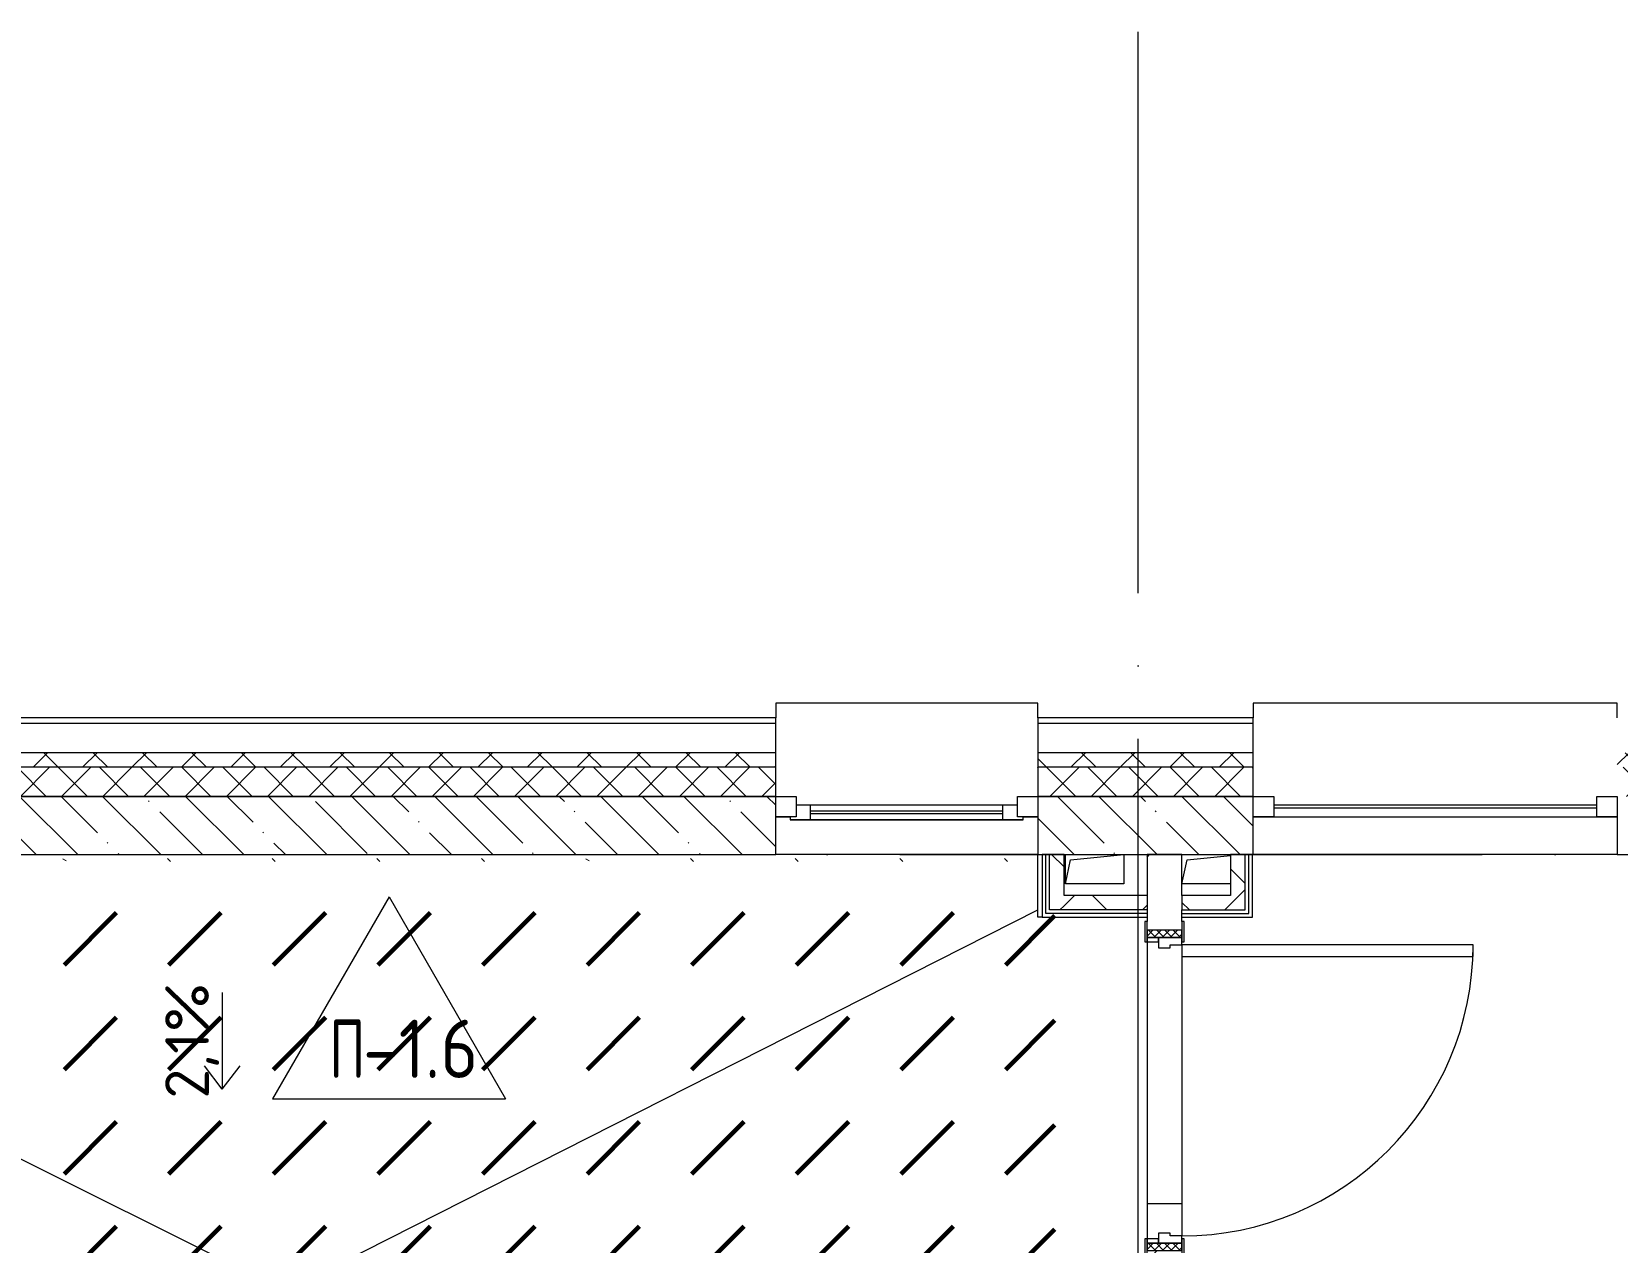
# Model space of a CAD drawing. Header units: millimetres. Extents: x -68946 to 288321, y -402657 to 324925.
# Drawn here: x 17849 to 23294, y -65252 to -61093 of the extents above; entities that cross this region are included whole.
import ezdxf

# ---------------------------------------------------------------- set-up
doc = ezdxf.new("R2010")
doc.units = ezdxf.units.MM
doc.linetypes.add('ADSK_Линия сетки', pattern=[2500, 2000, -250, 0, -250])
for name, color, linetype, lineweight in [('4.3.1) Обесп. пов.-ти ЧНП-8', 152, 'Continuous', 60), ('A-DETL-GENF-OTLN', 250, 'Continuous', 5), ('A-DOOR-____-MCUT', 250, 'Continuous', 5), ('A-DOOR-____-OTLN', 250, 'Continuous', 5), ('A-DOOR-FRAM-MCUT', 31, 'Continuous', 5), ('A-DOOR-FRAM-OTLN', 31, 'Continuous', 5), ('A-FLOR-____-IDEN', 11, 'Continuous', 9), ('A-FLOR-____-OTLN', 192, 'Continuous', 9), ('A-GLAZ-____-MCUT', 250, 'Continuous', 9), ('A-GLAZ-____-OTLN', 250, 'Continuous', 5), ('A-WALL-____-MCUT', 250, 'Continuous', 13), ('A-WALL-____-PATT', 250, 'Continuous', 13), ('A-WALL-FNSH-MCUT', 250, 'Continuous', 13), ('G-____-____-DIMS', 250, 'Continuous', 9), ('I-WALL-____-OTLN', 250, 'Continuous', 9), ('S-GRID-____-OTLN', 250, 'Continuous', 9)]:
    doc.layers.add(name, color=color, linetype=linetype, lineweight=lineweight)
doc.styles.add('ISOCPEUR_1', font='isocpeur.ttf', dxfattribs={"width": 0.9, "height": 250})
doc.styles.add('ISOCPEUR_4', font='isocpeur.ttf', dxfattribs={"height": 300})
pattern_1 = [(45, (-601.3, -122294.79), (-141.42136, 141.42136), []), (135, (-601.3, -122294.79), (-141.42136, -141.42136), [])]

# ---------------------------------------------------------------- blocks, each defined once
blk = doc.blocks.new('Дверь_СКБ_1Ст_Внутренняя - Д-3п_1100x2100h_С_У мужской_ С_У женский-41867783-АР1_Маркировочный план 2 этажа С1')
at = {"layer": 'A-DOOR-____-OTLN'}
h = blk.add_hatch(dxfattribs=at)
h.set_pattern_fill('FP_8', color=256, style=0, pattern_type=2)
h.set_pattern_definition([(135, (1751.41, 124.685), (-14.14214, -14.14214), []), (225, (1751.41, 124.685), (14.14214, -14.14214), [])])
h.paths.add_polyline_path([(562.5, 60), (537.5, 60), (537.5, -60), (562.5, -60)])
at = {"layer": 'A-DOOR-FRAM-OTLN'}
h = blk.add_hatch(dxfattribs=at)
h.set_pattern_fill('FP_9', color=256, style=0, pattern_type=2)
h.set_pattern_definition([(45, (-371.384, 124.685), (-14.1421, 14.1421), []), (135, (-371.384, 124.685), (-14.1421, -14.1421), [])])
h.paths.add_polyline_path([(-512.5, -60), (-512.5, 60), (-537.5, 60), (-537.5, -60)])
at = {"layer": 'A-DOOR-____-MCUT'}
for p, q in [((-487.5, 1060), (-487.5, 60)), ((-447.5, 1060), (-487.5, 1060)), ((-447.5, 60), (-447.5, 1060)), ((-487.5, 60), (-447.5, 60))]:
    blk.add_line(p, q, dxfattribs=at)
at = {"layer": 'A-DOOR-____-OTLN'}
blk.add_arc((-487.5, 60), 1000, 360, 90, dxfattribs=at)
at = {"layer": 'A-DOOR-FRAM-MCUT'}
for p, q in [((-497.5, 68), (-567.5, 68)), ((-567.5, 68), (-567.5, 60)), ((-567.5, 60), (-497.5, 60)), ((-512.5, 60), (-537.5, 60)), ((-537.5, 60), (-537.5, -60)), ((-487.5, 60), (-512.5, 60)), ((-512.5, 60), (-512.5, -20)), ((-512.5, -60), (-512.5, 60)), ((-497.5, 60), (-512.5, 60)), ((-512.5, 60), (-512.5, 59)), ((-512.5, 59), (-497.5, 59)), ((-497.5, 60), (-497.5, 68)), ((-497.5, 59), (-497.5, 60)), ((-487.5, 20), (-487.5, 60)), ((512.5, 60), (512.5, 20)), ((537.5, 60), (512.5, 60)), ((592.5, 68), (522.5, 68)), ((522.5, 68), (522.5, 60)), ((537.5, 60), (522.5, 60)), ((522.5, 60), (522.5, 59)), ((522.5, 60), (592.5, 60)), ((522.5, 59), (537.5, 59)), ((537.5, -20), (537.5, 60)), ((562.5, 60), (537.5, 60)), ((537.5, 60), (537.5, -60)), ((537.5, 59), (537.5, 60)), ((562.5, -60), (562.5, 60)), ((592.5, 60), (592.5, 68)), ((-477.5, 20), (-487.5, 20)), ((-477.5, -20), (-477.5, 20)), ((512.5, 20), (502.5, 20)), ((502.5, 20), (502.5, -20)), ((-512.5, -20), (-477.5, -20)), ((-497.5, -20), (-512.5, -20)), ((-512.5, -20), (-512.5, -60)), ((-497.5, -60), (-497.5, -20)), ((502.5, -20), (537.5, -20)), ((537.5, -20), (522.5, -20)), ((522.5, -20), (522.5, -60)), ((537.5, -60), (537.5, -20)), ((-497.5, -60), (-567.5, -60)), ((-567.5, -60), (-567.5, -68)), ((-567.5, -68), (-497.5, -68)), ((-537.5, -60), (-512.5, -60)), ((-512.5, -60), (-497.5, -60)), ((-497.5, -68), (-497.5, -60)), ((522.5, -60), (537.5, -60)), ((592.5, -60), (522.5, -60)), ((522.5, -60), (522.5, -68)), ((522.5, -68), (592.5, -68)), ((537.5, -60), (562.5, -60)), ((592.5, -68), (592.5, -60))]:
    blk.add_line(p, q, dxfattribs=at)
blk = doc.blocks.new('Окно_СКБ_1Ст1 - 120_Окно_СКБ_1Ст_900_ОК3л-29018700-АР1_Маркировочный план 2 этажа С1')
at = {"layer": 'A-GLAZ-____-MCUT'}
for p, q in [((-450, -195), (-450, -125)), ((-450, -125), (-380, -125)), ((-380, -125), (-380, -195)), ((380, -155), (-380, -155)), ((-380, -155), (-380, -195)), ((-330, -205), (-330, -155)), ((330, -205), (330, -155)), ((380, -195), (380, -125)), ((380, -125), (450, -125)), ((380, -195), (380, -155)), ((450, -125), (450, -195)), ((-380, -195), (-450, -195)), ((-380, -195), (-400, -195)), ((-400, -195), (-400, -205)), ((-400, -205), (400, -205)), ((400, -205), (-400, -205)), ((450, -195), (380, -195)), ((400, -195), (380, -195)), ((400, -205), (400, -195))]:
    blk.add_line(p, q, dxfattribs=at)
at = {"layer": 'A-GLAZ-____-MCUT', "lineweight": 5}
for p, q in [((-330, -175), (330, -175)), ((330, -185), (-330, -185))]:
    blk.add_line(p, q, dxfattribs=at)
at = {"layer": 'A-GLAZ-____-OTLN'}
for p, q in [((-450, -195), (-400, -195)), ((400, -195), (450, -195))]:
    blk.add_line(p, q, dxfattribs=at)
blk = doc.blocks.new('Окно_СКБ_1Ст1 - 120_Окно_СКБ_1Ст_1250_ОКп14_E30-37619683-АР1_Маркировочный план 2 этажа С1')
at = {"layer": 'A-GLAZ-____-MCUT'}
for p, q in [((-625, -195), (-625, -125)), ((-625, -125), (-555, -125)), ((-555, -125), (-555, -195)), ((555, -195), (555, -125)), ((555, -125), (625, -125)), ((625, -125), (625, -195)), ((-555, -195), (-625, -195)), ((625, -195), (555, -195))]:
    blk.add_line(p, q, dxfattribs=at)
at = {"layer": 'A-GLAZ-____-MCUT', "lineweight": 5}
for p, q in [((555, -155), (-555, -155)), ((555, -165), (-555, -165))]:
    blk.add_line(p, q, dxfattribs=at)
at = {"layer": 'A-GLAZ-____-OTLN'}
blk.add_line((-625, -195), (625, -195), dxfattribs=at)
blk = doc.blocks.new('WNW_Отлив1 - Отлив_металлический 2-28596055-АР1_Маркировочный план 2 этажа С1')
at = {"layer": 'A-GLAZ-____-OTLN'}
for p, q in [((450, 320), (-450, 320)), ((-450, 320), (-450, 270)), ((450, 270), (450, 320))]:
    blk.add_line(p, q, dxfattribs=at)
blk = doc.blocks.new('WNW_Отлив1 - Отлив_металлический 2-28598996-АР1_Маркировочный план 2 этажа С1')
at = {"layer": 'A-GLAZ-____-OTLN'}
for p, q in [((625, 320), (-625, 320)), ((-625, 320), (-625, 270)), ((625, 270), (625, 320))]:
    blk.add_line(p, q, dxfattribs=at)
blk = doc.blocks.new('_Wn_-As_OpeningMEP_floor__Rectangular - _Wn_-As_OpeningMEP_floor__Rectangular-V23-АР1_Маркировочный план 2 этажа С1')
at = {"layer": 'A-DETL-GENF-OTLN'}
for p, q in [((-100, 0), (-82.3, 82.3)), ((-82.3, 82.3), (67, 96.8))]:
    blk.add_line(p, q, dxfattribs=at)
blk = doc.blocks.new('_Wn_-As_OpeningMEP_floor__Rectangular - _Wn_-As_OpeningMEP_floor__Rectangular-35307840-АР1_Маркировочный план 2 этажа С1')
at = {"layer": 'A-DETL-GENF-OTLN'}
for p, q in [((-100, 0), (-82.3, 82.3)), ((-82.3, 82.3), (100, 100))]:
    blk.add_line(p, q, dxfattribs=at)
blk = doc.blocks.new('AAR_СКБ_Марка_Перекрытия - Марка пола-17325028-АР1_Маркировочный план 2 этажа С1')
at = {"layer": 'A-FLOR-____-IDEN'}
for p, q in [((0, 6.932), (-4.002, 0)), ((0, 6.932), (4.002, 0)), ((-4.002, 0), (4.002, 0))]:
    blk.add_line(p, q, dxfattribs=at)

msp = doc.modelspace()

# ---------------------------------------------------------------- hatches: boundary and pattern name
at = {"layer": '4.3.1) Обесп. пов.-ти ЧНП-8'}
h = msp.add_hatch(dxfattribs=at)
h.set_pattern_fill('DASH', color=256, scale=80, angle=45)
h.paths.add_polyline_path([(15718.7078, -63937.0238), (21362.7078, -63937.0238), (21362.7078, -67119.7878), (15718.7078, -67119.7878)])
edge = h.paths.add_edge_path(flags=16)
edge.add_line((21239.3013, -65534.7709), (21239.5015, -65532.2239))
edge.add_line((21239.5015, -65532.2239), (21240.0987, -65529.7142))
edge.add_line((21240.0987, -65529.7142), (21241.7588, -65526.1394))
edge.add_line((21241.7588, -65526.1394), (21242.2604, -65525.3952))
edge = h.paths.add_edge_path(flags=16)
edge.add_line((21275.5157, -65553.3904), (21267.9791, -65552.5087))
edge = h.paths.add_edge_path(flags=16)
edge.add_line((21247.2554, -65548.5232), (21247.5415, -65548.6821))
edge = h.paths.add_edge_path(flags=16)
edge.add_line((21246.3645, -65521.6001), (21245.7614, -65522.015))
edge = h.paths.add_edge_path(flags=16)
edge.add_line((21265.6132, -65517.2822), (21272.6394, -65516.513))
edge = h.paths.add_edge_path(flags=16)
edge.add_line((21239.3013, -66234.7709), (21239.5015, -66232.2239))
edge.add_line((21239.5015, -66232.2239), (21240.0987, -66229.7142))
edge.add_line((21240.0987, -66229.7142), (21241.7588, -66226.1394))
edge.add_line((21241.7588, -66226.1394), (21242.2604, -66225.3952))
edge = h.paths.add_edge_path(flags=16)
edge.add_line((21275.5157, -66253.3904), (21267.9791, -66252.5087))
edge = h.paths.add_edge_path(flags=16)
edge.add_line((21247.2554, -66248.5232), (21247.5415, -66248.6821))
edge = h.paths.add_edge_path(flags=16)
edge.add_line((21246.3645, -66221.6001), (21245.7614, -66222.015))
edge = h.paths.add_edge_path(flags=16)
edge.add_line((21265.6132, -66217.2822), (21272.6394, -66216.513))
edge = h.paths.add_edge_path(flags=16)
edge.add_line((21239.3013, -66934.7709), (21239.5015, -66932.2239))
edge.add_line((21239.5015, -66932.2239), (21240.0987, -66929.7142))
edge.add_line((21240.0987, -66929.7142), (21241.7588, -66926.1394))
edge.add_line((21241.7588, -66926.1394), (21242.2604, -66925.3952))
edge = h.paths.add_edge_path(flags=16)
edge.add_line((21275.5157, -66953.3904), (21267.9791, -66952.5087))
edge = h.paths.add_edge_path(flags=16)
edge.add_line((21247.2554, -66948.5232), (21247.5415, -66948.6821))
edge = h.paths.add_edge_path(flags=16)
edge.add_line((21246.3645, -66921.6001), (21245.7614, -66922.015))
edge = h.paths.add_edge_path(flags=16)
edge.add_line((21265.6132, -66917.2822), (21272.6394, -66916.513))
at = {"layer": 'A-WALL-____-PATT', "lineweight": 15, "true_color": 0x000000}
h = msp.add_hatch(dxfattribs=at)
h.set_pattern_fill('FP_16', color=18, style=0, pattern_type=2)
h.set_pattern_definition([(135, (-601.29, -122294.79), (-84.85281, -84.85281), []), (225, (-601.29, -122294.79), (84.85281, -84.85281), [])])
h.paths.add_polyline_path([(68658.7078, -63619.7883), (68658.7078, -63569.7883), (62418.9373, -63569.7883), (62418.9373, -63619.7883), (67832.2751, -63619.7883)])
h.paths.add_polyline_path([(60985.6868, -63619.7883), (61218.9373, -63619.7883), (61218.9373, -63569.7883), (60568.7078, -63569.7883), (60568.7078, -63619.7883)])
h.paths.add_polyline_path([(59668.7078, -63619.7883), (59668.7078, -63569.7883), (52248.9368, -63569.7883), (52248.9368, -63619.7883), (58703.4907, -63619.7883)])
h.paths.add_polyline_path([(49448.9368, -63619.7883), (49448.9368, -63569.7883), (47948.9368, -63569.7883), (47948.9368, -63619.7883), (48433.6081, -63619.7883)])
h.paths.add_polyline_path([(42048.9368, -63619.7883), (42698.9368, -63619.7883), (42698.9368, -63569.7883), (42048.9368, -63569.7883)])
h.paths.add_polyline_path([(45010.314, -63619.7883), (45148.9368, -63619.7883), (45148.9368, -63569.7883), (43598.9368, -63569.7883), (43598.9368, -63619.7883), (43869.2159, -63619.7883)])
h.paths.add_polyline_path([(39248.9368, -63619.7883), (40798.9368, -63619.7883), (40798.9368, -63569.7883), (39248.9368, -63569.7883)])
h.paths.add_polyline_path([(34898.9368, -63619.7883), (36448.9368, -63619.7883), (36448.9368, -63569.7883), (34898.9368, -63569.7883)])
h.paths.add_polyline_path([(32098.9368, -63619.7883), (32098.9368, -63569.7883), (30548.9368, -63569.7883), (30548.9368, -63619.7883), (31317.1372, -63619.7883)])
h.paths.add_polyline_path([(29034.9411, -63619.7883), (29648.9368, -63619.7883), (29648.9368, -63569.7883), (28998.7078, -63569.7883), (28998.7078, -63619.7883)])
h.paths.add_polyline_path([(27748.7078, -63619.7883), (27748.7078, -63569.7883), (23293.7078, -63569.7883), (23293.7078, -63619.7883), (26752.745, -63619.7883)])
h.paths.add_polyline_path([(21617.8037, -63619.7883), (22043.7078, -63619.7883), (22043.7078, -63569.7883), (21303.6859, -63569.7883), (21303.6859, -63619.7883)])
h.paths.add_polyline_path([(20403.6859, -63619.7883), (20403.6859, -63569.7883), (12148.6859, -63569.7883), (12148.6859, -63619.7883), (19906.1566, -63619.7883)])
h.paths.add_polyline_path([(9348.6859, -63619.7883), (9348.6859, -63569.7883), (8148.6859, -63569.7883), (8148.6859, -63619.7883), (8495.1761, -63619.7883)])
h.paths.add_polyline_path([(6948.6859, -63619.7883), (6948.6859, -63569.7883), (-951.3141, -63569.7883), (-951.3141, -63619.7883), (6212.9799, -63619.7883)])
h = msp.add_hatch(dxfattribs=at)
h.set_pattern_fill('FP_17', color=18, style=0, pattern_type=2)
h.set_pattern_definition([(45, (-601.29, -122294.79), (-70.71068, 70.71068), []), (135, (-601.29, -122294.79), (-70.71068, -70.71068), [])])
h.paths.add_polyline_path([(68448.7078, -63719.7883), (68658.7078, -63719.7883), (68658.7078, -63619.7883), (62418.9373, -63619.7883), (62418.9373, -63719.7872), (67832.2751, -63719.7883)])
h.paths.add_polyline_path([(60985.6868, -63719.7883), (61218.9373, -63719.7883), (61218.9373, -63619.7883), (60568.7078, -63619.7883), (60568.7078, -63719.7883)])
h.paths.add_polyline_path([(59668.7078, -63719.7883), (59668.7078, -63619.7883), (52248.9368, -63619.7883), (52248.9368, -63719.7883), (58703.4907, -63719.7883)])
h.paths.add_polyline_path([(49448.7078, -63719.7883), (49448.9368, -63719.7872), (49448.7078, -63619.7883), (47948.9368, -63619.7883), (47948.9368, -63719.7883), (49048.7125, -63719.7872)])
h.paths.add_polyline_path([(44748.7078, -63719.7883), (44748.7125, -63719.7872), (45148.9368, -63719.7872), (45148.9368, -63619.7883), (43598.9368, -63619.7883), (43598.9368, -63719.7883), (43869.2159, -63719.7883)])
h.paths.add_polyline_path([(42698.9368, -63719.7883), (42698.9368, -63619.7883), (42048.9368, -63619.7883), (42048.9368, -63719.7883)])
h.paths.add_polyline_path([(40648.7078, -63719.7883), (40798.9368, -63719.7872), (40798.9368, -63619.7883), (39248.9368, -63619.7883), (39248.9368, -63719.7883), (40445.9217, -63719.7872)])
h.paths.add_polyline_path([(35748.7078, -63719.7883), (36448.9368, -63719.7872), (36448.9368, -63619.7883), (34898.9368, -63619.7883), (34898.9368, -63719.7883), (35748.6979, -63719.7872)])
h.paths.add_polyline_path([(30548.9368, -63719.7883), (32098.9368, -63719.7883), (32098.9368, -63619.7883), (30548.9368, -63619.7883)])
h.paths.add_polyline_path([(29034.9411, -63719.7883), (29648.9368, -63719.7883), (29648.9368, -63619.7883), (28998.7078, -63619.7883), (28998.7078, -63719.7883)])
h.paths.add_polyline_path([(27748.7078, -63719.7883), (27748.7078, -63619.7883), (23293.7078, -63619.7883), (23293.7078, -63719.7883), (26752.745, -63719.7883)])
h.paths.add_polyline_path([(22043.7078, -63719.7883), (22043.7078, -63619.7883), (21303.6859, -63619.7883), (21303.6859, -63719.7883), (21617.8037, -63719.7883)])
h.paths.add_polyline_path([(20403.6859, -63719.7883), (20403.6859, -63619.7883), (12148.6859, -63619.7883), (12148.6859, -63719.7883), (19906.1566, -63719.7883)])
h.paths.add_polyline_path([(9348.6859, -63719.7883), (9348.6859, -63619.7883), (8148.6859, -63619.7883), (8148.6859, -63719.7883), (8498.7078, -63719.7883)])
h.paths.add_polyline_path([(6948.6859, -63719.7883), (6948.6859, -63619.7883), (-901.3141, -63619.7883), (-901.3141, -63719.7883), (6212.9799, -63719.7883)])
h = msp.add_hatch(dxfattribs=at)
h.set_pattern_fill('FP_23', color=18, style=0, pattern_type=2)
h.set_pattern_definition([(135, (-601.3, -122294.79), (-142.5612, -142.5612), []), (135, (-458.73, -122294.79), (-142.5612, -142.5612), [252.016, -50.403, 3.353, -47.05])])
h.paths.add_polyline_path([(22043.7078, -63919.7883), (22043.7078, -63719.7883), (21303.6859, -63719.7883), (21303.6859, -63919.7883), (21798.7078, -63919.7883)])
h.paths.add_polyline_path([(20403.6859, -63919.7883), (20403.6859, -63719.7883), (13198.7456, -63719.7883), (13198.7456, -63919.7883), (19906.1566, -63919.7883)])
h = msp.add_hatch(dxfattribs=at)
h.set_pattern_fill('FP_25', color=18, style=0, pattern_type=2)
h.set_pattern_definition(pattern_1)
h.paths.add_polyline_path([(21393.6859, -64109.7878), (21393.6859, -63919.7287), (21343.6859, -63919.7287), (21343.6859, -64109.7878)])
h = msp.add_hatch(dxfattribs=at)
h.set_pattern_fill('FP_4', color=18, style=0, pattern_type=2)
h.set_pattern_definition([(45, (-601.3, -122294.8), (-251.4472, 251.4472), []), (45, (-601.3, -121913.8), (-251.4472, 251.4472), [])])
h.paths.add_polyline_path([(21678.7078, -67619.7878), (21798.7078, -67619.7878), (21798.7078, -65279.7883), (21678.7078, -65279.7883), (21678.7078, -67499.7878)])
h.paths.add_polyline_path([(21678.7078, -64179.7883), (21798.7078, -64179.7883), (21798.7078, -63919.7883), (21678.7078, -63919.7883), (21678.7078, -64149.7883)])
h = msp.add_hatch(dxfattribs=at)
h.set_pattern_fill('FP_25', color=18, style=0, pattern_type=2)
h.set_pattern_definition(pattern_1)
h.paths.add_polyline_path([(21965.7078, -64109.7878), (22015.7078, -64109.7878), (22015.7078, -63919.7275), (21965.7078, -63919.7275), (21965.7078, -64059.7878)])
h = msp.add_hatch(dxfattribs=at)
h.set_pattern_fill('FP_25', color=18, style=0, pattern_type=2)
h.set_pattern_definition(pattern_1)
h.paths.add_polyline_path([(21678.7078, -64109.7878), (21678.7078, -64059.7878), (21393.6859, -64059.7878), (21393.6859, -64109.7878), (21617.8037, -64109.7878)])
h = msp.add_hatch(dxfattribs=at)
h.set_pattern_fill('FP_25', color=18, style=0, pattern_type=2)
h.set_pattern_definition(pattern_1)
h.paths.add_polyline_path([(21965.7078, -64109.7878), (21965.7078, -64059.7878), (21798.7078, -64059.7878), (21798.7078, -64109.7878), (21903.0782, -64109.7878)])

# ---------------------------------------------------------------- linework, layer by layer
at = {"layer": 'A-FLOR-____-OTLN', "color": 18, "true_color": 0x000000}
for p, q in [((18618.7078, -65369.7317), (15718.7078, -63919.7883)), ((18818.7078, -65369.7317), (21303.6859, -64109.9144)), ((21678.7078, -64219.7883), (21678.7078, -65119.7878))]:
    msp.add_line(p, q, dxfattribs=at)
at = {"layer": 'A-FLOR-____-OTLN', "color": 18, "lineweight": 5, "true_color": 0x000000}
for p, q in [((21303.6859, -64134.7878), (21303.6859, -63919.7883)), ((21398.6689, -64019.9668), (21398.6689, -63919.9668)), ((21398.6689, -63919.9668), (21598.6689, -63919.9668)), ((21598.6689, -63919.9668), (21598.6689, -64019.9668)), ((21598.6689, -64019.9668), (21398.6689, -64019.9668)), ((21965.7078, -64019.7883), (21798.7078, -64019.7883)), ((21318.6859, -64134.7878), (21303.6859, -64134.7878)), ((21798.7078, -64269.7883), (21798.7078, -65229.7883)), ((21798.7078, -65119.7878), (21678.7078, -65119.7878)), ((21678.7078, -65119.7878), (21678.7078, -65239.7883))]:
    msp.add_line(p, q, dxfattribs=at)
at = {"layer": 'A-WALL-____-MCUT', "color": 18, "lineweight": 15, "true_color": 0x000000}
for p, q in [((20403.6859, -63469.7883), (12148.6859, -63469.7883)), ((22043.7078, -63469.7883), (21303.6859, -63469.7883)), ((20403.6859, -63569.7883), (12148.6859, -63569.7883)), ((20403.6859, -63719.7883), (20403.6859, -63569.7883)), ((21303.6859, -63569.7883), (21303.6859, -63719.7883)), ((22043.7078, -63569.7883), (21303.6859, -63569.7883)), ((22043.7078, -63719.7883), (22043.7078, -63569.7883)), ((20403.6859, -63619.7883), (12148.6859, -63619.7883)), ((22043.7078, -63619.7883), (21303.6859, -63619.7883)), ((13198.7456, -63719.7883), (20403.6859, -63719.7883)), ((20403.6859, -63719.7883), (13198.7456, -63719.7883)), ((20403.6859, -63919.7883), (20403.6859, -63719.7883)), ((21303.6859, -63719.7883), (22043.7078, -63719.7883)), ((21303.6859, -63719.7883), (21303.6859, -63919.7883)), ((22043.7078, -63719.7883), (21303.6859, -63719.7883)), ((22043.7078, -63919.7883), (22043.7078, -63719.7883)), ((23293.7078, -63719.7883), (23293.7078, -63919.7883)), ((15718.7078, -63919.7883), (20403.6859, -63919.7883)), ((21303.6859, -63919.7883), (21678.7078, -63919.7883)), ((21331.1859, -64122.2878), (21331.1859, -63919.7287)), ((21393.6859, -63919.7287), (21343.6859, -63919.7287)), ((21343.6859, -64109.7878), (21343.6859, -63919.7287)), ((21393.6859, -64059.7878), (21393.6859, -63919.7287)), ((21678.7078, -63919.7883), (21678.7078, -64149.7883)), ((21798.7078, -63919.7883), (21678.7078, -63919.7883)), ((21798.7078, -64059.7878), (21798.7078, -63919.7883)), ((21798.7078, -63919.7883), (22043.7078, -63919.7883)), ((21965.7078, -63919.7275), (21965.7078, -64059.7878)), ((22015.7078, -63919.7275), (21965.7078, -63919.7275)), ((22015.7078, -64109.7878), (22015.7078, -63919.7275)), ((22028.2078, -64122.2878), (22028.2078, -63919.7275)), ((23293.7078, -63919.7883), (23553.7078, -63919.7883)), ((21678.7078, -64059.7878), (21393.6859, -64059.7878)), ((21965.7078, -64059.7878), (21798.7078, -64059.7878)), ((21798.7078, -64059.7878), (21798.7078, -64109.7878)), ((21678.7078, -64122.2878), (21331.1859, -64122.2878)), ((21678.7078, -64109.7878), (21343.6859, -64109.7878)), ((21798.7078, -64149.7883), (21798.7078, -64109.7878)), ((21798.7078, -64109.7878), (22015.7078, -64109.7878)), ((21798.7078, -64122.2878), (22028.2078, -64122.2878))]:
    msp.add_line(p, q, dxfattribs=at)
at = {"layer": 'A-WALL-FNSH-MCUT', "lineweight": 15}
for p, q in [((20403.6859, -63449.7883), (12148.6859, -63449.7883)), ((20403.6859, -63569.7883), (20403.6859, -63449.7883)), ((22043.7078, -63449.7883), (21303.6859, -63449.7883)), ((21303.6859, -63449.7883), (21303.6859, -63569.7883)), ((22043.7078, -63569.7883), (22043.7078, -63449.7883)), ((21318.6859, -63919.7287), (21318.6859, -64134.7878)), ((21343.6859, -63919.7287), (21318.6859, -63919.7287)), ((22040.7078, -63919.7275), (22015.7078, -63919.7275)), ((22040.7078, -64134.7878), (22040.7078, -63919.7275)), ((21318.6859, -64134.7878), (21678.7078, -64134.7878)), ((21798.7078, -64134.7878), (22040.7078, -64134.7878))]:
    msp.add_line(p, q, dxfattribs=at)
at = {"layer": 'G-____-____-DIMS', "color": 18, "true_color": 0x000000}
for p, q in [((18503.0494, -64393.1296), (18503.0494, -64725.6789)), ((18503.0494, -64725.6789), (18441.6632, -64645.6789)), ((18503.0494, -64725.6789), (18564.4355, -64645.6789))]:
    msp.add_line(p, q, dxfattribs=at)
at = {"layer": 'I-WALL-____-OTLN', "color": 18, "lineweight": 15, "true_color": 0x000000}
for p, q in [((21303.6859, -63919.7883), (20403.6859, -63919.7883)), ((23293.7078, -63919.7883), (22043.7078, -63919.7883))]:
    msp.add_line(p, q, dxfattribs=at)
at = {"layer": 'S-GRID-____-OTLN', "color": 18, "linetype": 'ADSK_Линия сетки', "true_color": 0x000000}
for p, q in [((21648.7078, -83022.3092), (21648.7078, -61092.7832)), ((-4170.8434, -63919.7878), (72672.5335, -63919.7878))]:
    msp.add_line(p, q, dxfattribs=at)

# ---------------------------------------------------------------- block references
at = {"layer": 'A-DOOR-____-OTLN', "color": 18, "true_color": 0x000000, "rotation": 269.9999999999999}
msp.add_blockref('Дверь_СКБ_1Ст_Внутренняя - Д-3п_1100x2100h_С_У мужской_ С_У женский-41867783-АР1_Маркировочный план 2 этажа С1', (21738.7078, -64717.2883), dxfattribs=at)
at = {"layer": 'A-FLOR-____-IDEN', "color": 18, "true_color": 0x000000, "xscale": 99.99999999999993, "yscale": 99.99999999999993, "zscale": 99.99999999999993}
msp.add_blockref('AAR_СКБ_Марка_Перекрытия - Марка пола-17325028-АР1_Маркировочный план 2 этажа С1', (19075.6937, -64758.4043), dxfattribs=at)
at = {"layer": 'A-GLAZ-____-OTLN', "color": 18, "true_color": 0x000000}
for name, p in [('WNW_Отлив1 - Отлив_металлический 2-28596055-АР1_Маркировочный план 2 этажа С1', (20853.6859, -63719.7883)), ('WNW_Отлив1 - Отлив_металлический 2-28598996-АР1_Маркировочный план 2 этажа С1', (22668.7078, -63719.7883)), ('Окно_СКБ_1Ст1 - 120_Окно_СКБ_1Ст_900_ОК3л-29018700-АР1_Маркировочный план 2 этажа С1', (20853.6859, -63594.7883)), ('Окно_СКБ_1Ст1 - 120_Окно_СКБ_1Ст_1250_ОКп14_E30-37619683-АР1_Маркировочный план 2 этажа С1', (22668.7078, -63594.7883)), ('_Wn_-As_OpeningMEP_floor__Rectangular - _Wn_-As_OpeningMEP_floor__Rectangular-35307840-АР1_Маркировочный план 2 этажа С1', (21498.6689, -64019.9668)), ('_Wn_-As_OpeningMEP_floor__Rectangular - _Wn_-As_OpeningMEP_floor__Rectangular-V23-АР1_Маркировочный план 2 этажа С1', (21898.7078, -64019.7883))]:
    msp.add_blockref(name, p, dxfattribs=at)

# ---------------------------------------------------------------- texts
at = {"layer": 'A-FLOR-____-IDEN', "color": 18, "true_color": 0x000000, "char_height": 200, "attachment_point": 1, "style": 'ISOCPEUR_1'}
for s, insert, width in [('\\fISOCPEUR|b0|i0|c204|p34|;\\W.7;П', (18870.4588, -64487.0185), 140.295312), ('-1.6', (18986.214, -64487.0185), 381.60325)]:
    msp.add_mtext(s, dxfattribs=dict(at, insert=insert, width=width))
at = {"layer": 'G-____-____-DIMS', "color": 18, "true_color": 0x000000, "insert": (18307.081, -64758.1024), "char_height": 150, "width": 476.8756, "attachment_point": 1, "rotation": 90, "line_spacing_factor": 1.149209, "style": 'ISOCPEUR_4'}
msp.add_mtext('2,1%', dxfattribs=at)

doc.saveas('drawing.dxf')
